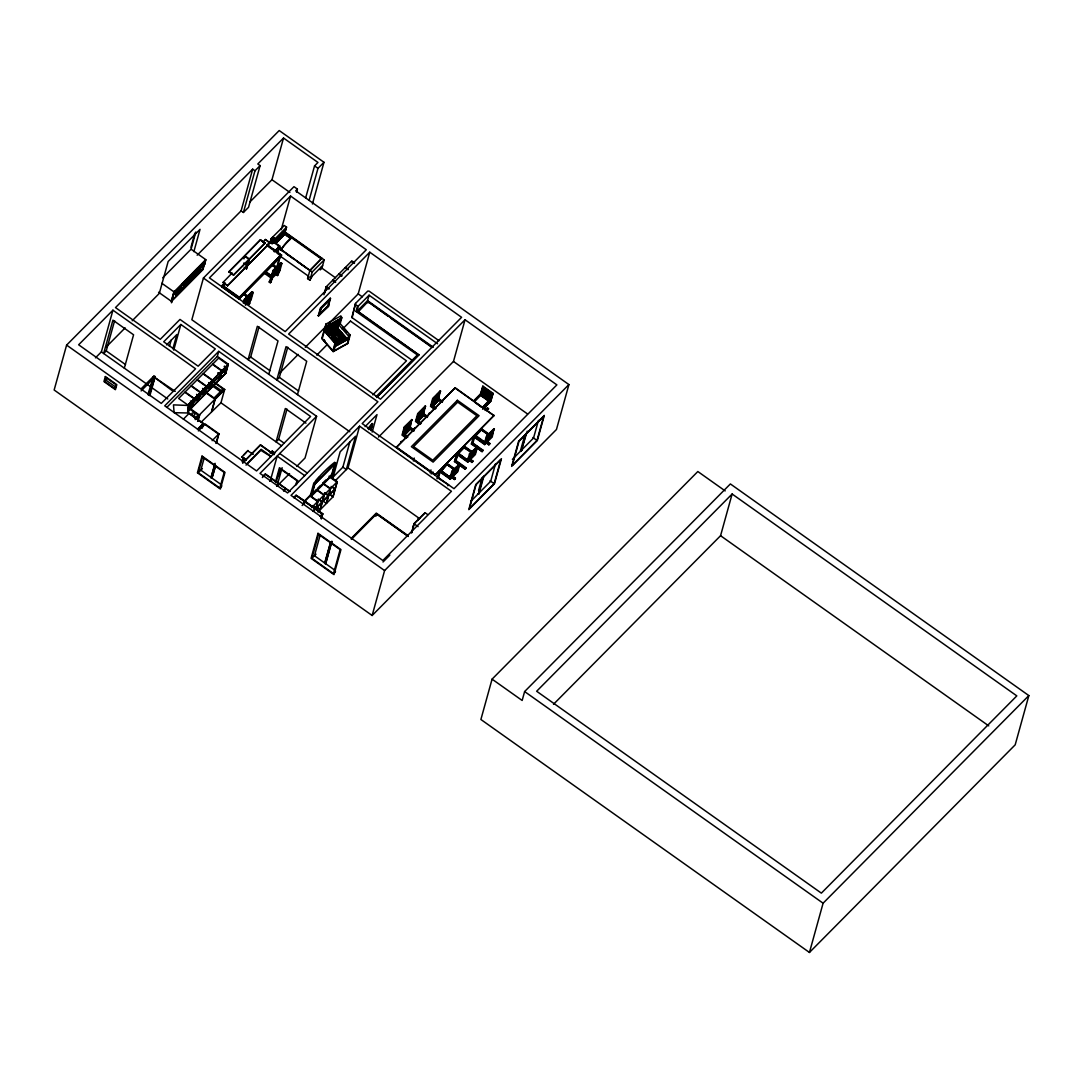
<?xml version="1.0" encoding="UTF-8"?>
<svg xmlns="http://www.w3.org/2000/svg" width="1083" height="1083" viewBox="0 0 1083 1083"><rect width="100%" height="100%" fill="white"/><g stroke="black" fill="none" stroke-linecap="round" stroke-linejoin="round"><path stroke-width="1.5" d="M336.813 344.665L346.695 338.817L337.666 328.65L328.839 333.198M153.624 378.184L152.865 377.046L141.223 388.756M409.902 429.193L404.798 434.554L407.601 437.18M421.111 423.548L418.363 420.745M433.254 406.139L438.29 400.548L433.281 405.827M458.826 453.236L459.043 454.088M253.138 292.41L245.083 300.505L244.325 299.477L251.906 291.72L253.124 292.491L251.202 299.409L245.435 305.23M281.878 263.413L273.837 271.454L273.106 270.398L280.646 262.709L281.864 263.494L279.942 270.412L271.86 278.561L263.805 272.848M327.58 330.829L325.509 331.98L335.5 343.365L333.212 351.623L321.705 338.532L326.037 323.979L327.215 325.739L325.509 331.98M349.24 335.134L347.575 339.277L336.326 345.518L337.206 342.282L336.515 342.269L333.794 351L347.453 343.419L349.308 335.256M333.212 351.623L347.833 343.501L350.175 335.04L340.197 323.668L341.835 317.617L340.847 315.925L325.685 324.237M175.256 391.383L154.503 377.358L173.199 391.383M154.964 377.046L154.246 377.953M474.733 401.373L474.557 401.766M482.598 407.398L488.487 400.967L488.325 401.712M418.282 421.233L423.913 415.358M441.512 471.186L448.822 476.371L441.255 470.712L446.616 464.837M458.799 453.723L458.894 453.141M475.748 435.583L484.372 441.729M312.418 203.997L323.979 162.288L279.211 130.542L66.605 345.098L54.15 390.002L372.146 615.482L556.459 429.491L568.913 384.573L295.7 190.838L297.405 189.105L293.967 186.669L203.414 278.047L191.853 319.742L349.809 431.751M95.453 357.837L101.369 351.88L112.93 310.185L195.576 368.789L161.286 403.39L78.639 344.787L112.93 310.185M124.328 368.152L133.575 334.796L112.916 320.148L103.657 353.505L106.229 350.906L114.608 320.73M104.767 381.541L105.877 377.534L115.989 384.695L114.879 388.702L104.767 381.541L106.486 379.808M106.797 377.574L106.053 380.241L116.165 387.403M158.565 292.22L171.29 301.236L173.903 291.814L161.854 283.286M171.601 300.925C180.008 270.479 166.592 321.719 173.537 294.481M175.094 292.275L176.055 292.952L175.094 292.275L180.414 286.751L181.308 287.645L180.414 286.751M147.951 394.415L153.854 375.679L155.153 376.613L149.874 395.674M175.866 294.806L176.895 295.226L201.804 270.087L200.842 269.41L175.866 294.806L176.827 295.483L176.353 294.535L200.91 269.762L176.353 294.535M148.425 395.227L149.779 390.34M150.686 387.078L152.04 382.191M149.332 395.078L155.153 376.613M190.946 247.262L194.859 233.156M162.734 277.817L191.082 249.198L195.847 231.979M197.729 267.948L182.052 284.166C180.875 285.587 183.311 285.844 174.377 291.909M180.942 286.751L182.052 284.166M182.77 284.531L183.731 285.208L182.77 284.531L196.483 270.533L197.39 271.427L196.429 270.75M193.857 251.649L200.044 229.339L168.149 261.517L159.309 293.398L132.207 320.744M169.422 346.398L171.182 340.035M172.874 348.834L176.84 334.539L166.552 344.922M173.74 350.134L180.861 324.467L215.3 348.888L198.148 366.189L163.709 341.781L180.861 324.467M196.483 270.533L197.038 271.454L183.69 284.924L183.135 284.518L197.241 270.709L197.972 268.11M205.404 260.204L198.121 267.948L197.174 270.384M198.839 268.313L199.854 268.774C210.725 255.236 199.827 270.344 198.839 268.313L204.159 262.79L205.053 263.683L204.159 262.79M200.842 269.41L201.804 270.087M203.13 267.88L204.389 263.359M172.089 300.695L202.941 269.559L205.784 259.636L191.082 249.198M173.104 294.657L204.917 262.966L205.635 260.367M241.103 210.86L252.664 169.165L254.965 170.803L243.404 212.485L241.103 210.86L197.147 255.222M191.691 407.75L194.168 398.842L184.841 392.236L178.654 398.476L187.982 405.083L228.323 364.172L217.345 356.388L218.739 351.339L310.577 416.454L256.576 470.956L164.738 405.841L218.739 351.339M277.329 253.246L281.214 256.319L238.923 299.003L221.771 286.846L224.167 284.233M267.081 244.663L281.526 255.222L239.221 297.906L222.069 285.75L224.492 283.11M222.99 282.446L227.62 285.722L222.99 282.446L232.168 272.984M225.399 283.326L222.8 286.548L238.856 297.933L280.321 256.075L280.565 255.25L267.19 245.76M188.009 405.462L173.483 404.866L174.092 412.677L188.686 413.002L203.563 423.561L202.291 428.137M228.865 271.847L244.46 256.116L249.104 259.406L233.495 275.136L228.865 271.847L260.475 239.749L265.118 243.039L249.442 259.054L247.723 265.254L245.408 263.616M191.975 407.465L194.439 398.571L185.112 391.951L191.028 385.981L200.355 392.601L197.891 401.495M305.65 197.972L314.544 165.902L317.969 162.45L283.529 138.028L257.808 163.98L260.11 165.604L248.548 207.3L243.404 212.485M198.162 401.224L200.626 392.317L191.312 385.71L197.052 379.916L206.379 386.523L203.983 395.16L201.316 393.278M233.495 275.136L265.118 243.039M204.254 394.889L206.65 386.252L197.323 379.632L203.076 373.838L212.39 380.444L209.994 389.095L207.327 387.2M197.702 419.73L198.5 416.874L196.51 419.392M197.607 421.382L199.299 415.046L224.655 389.46L215.016 382.61M197.959 421.179L199.61 415.195L189.66 408.21M243.946 258.864L244.799 255.764L260.475 239.749M244.149 267.257L246.464 268.909L247.303 265.863L243.824 263.399M227.701 285.465L247.384 265.606L249.104 259.406M262.939 242.118L265.362 239.492L269.992 242.782L247.655 265.525L246.464 268.909M238.856 297.933L280.565 255.25M249.753 202.128L271.968 179.724L283.529 138.028M238.923 299.003L281.296 256.048M239.221 297.906L222.15 285.479M207.611 386.929L210.264 388.811L212.661 380.174L203.347 373.567L212.471 364.362L221.785 370.968L219.389 379.605L216.735 377.723M219.673 379.334L221.054 374.325L226.97 368.355L224.303 366.46M222.069 370.697L212.742 364.078L218.658 358.107L227.972 364.727L222.069 370.697L221.135 374.055L227.037 368.085L224.384 366.203M211.51 411.73L214.976 399.221L204.998 392.154M211.781 411.459L215.179 399.207L224.587 389.718M243.296 302.956L244.149 299.856M244.108 302.523L244.988 299.368L246.64 297.703L245.042 303.186M225.508 373.621L227.972 364.727M198.243 472.757L202.589 457.08L224.167 472.391L219.822 488.067L198.243 472.757L202.359 468.614M187.576 411.906L225.778 373.351L228.323 364.172M221.433 390.57L221.027 392.06L212.958 386.333M246.653 299.287L245.34 304.025L244.406 303.362L245.719 298.624L246.653 299.287L245.922 300.018M246.261 303.105L248.373 297.541L247.059 302.292L246.261 303.105L245.327 302.441L246.125 301.629L247.059 302.292M223.044 389.027L214.082 398.002L206.014 392.276M204.294 457.622L200.815 470.171L221.054 484.507M247.073 300.681L247.993 301.345L250.092 295.808L249.171 295.145L251.107 293.182M265.362 239.492L269.924 243.039M247.993 301.345L250.092 295.808M250.674 294.766L249.794 297.933L250.728 298.597L249.699 299.625L252.041 293.845L250.728 298.597M201.424 421.896L220.959 402.795L224.655 389.46M248.711 304.553L249.645 303.606L248.562 302.82L247.614 303.768L248.711 304.553L249.943 300.126L251.202 299.409M249.645 303.606L250.877 299.179M279.184 248.034L310.022 270.601L321.637 258.458L284.91 232.412L286.575 227.119L284.274 225.494L270.953 238.761L270.574 240.142L279.468 246.477L274.351 251.649M270.736 240.155L272.754 237.136L275.109 238.802L273.092 241.82M272.131 243.702L270.858 242.24L271.779 241.319L273.173 242.308L272.131 243.702L270.736 242.7L272.28 237.597M272.334 238.355L272.726 236.974L275.272 238.788L274.879 240.169M270.736 242.7L271.779 241.319M216.031 443.448L218.604 434.134L204.836 424.374M271.833 242.362L272.483 240.047M216.37 443.096L218.956 433.796L205.174 424.022L198.351 430.912M273.525 242.998L274.229 240.48M274.852 238.95L273.918 242.294L285.37 230.733M215.382 466.651L211.889 478.32L210.982 477.657L215.084 463.307M290.582 238.219L290.826 237.394A11.534 9.26 15.5 0 1 285.33 233.495L276.003 243.066L278.886 240.48M210.982 477.657L214.908 464.377M276.991 242.226L277.221 241.387M211.889 478.32L215.558 465.541M277.952 241.36L278.182 240.534M281.214 229.704L290.555 196.037L366.311 249.753L285.195 331.615L209.425 277.898L290.555 196.037M265.308 271.346L270.073 274.933L265.254 271.522M280.037 238.747L279.793 239.587L280.917 237.827M270.303 282.758L272.347 277.505L271.116 281.932L270.303 282.758L269.207 281.986L271.251 276.734M281.783 236.893L281.553 237.732L285.222 233.4M273.647 272.632L271.535 274.906L273.593 272.808M272.889 270.858L271.17 277.045L264.374 272.226M277.993 252.42L279.766 246.017L271.413 240.101L268.043 243.661M282.379 236.784L282.609 235.945M283.191 235.81L283.421 234.97M271.86 278.561L273.823 271.508M283.963 234.821L284.193 233.982M284.342 234.321L284.721 233.359M274.432 243.404L284.748 232.994L286.305 227.403M284.545 234.158L284.924 233.305M268.76 374.285L278.006 340.928L257.348 326.281L248.102 359.624L250.674 357.038L259.04 326.849M273.336 275.772L275.393 270.29L274.08 275.028L273.336 275.772L272.415 275.109L273.146 274.365L274.08 275.028M284.924 234.199L285.086 233.332M296.525 192.314L297.405 189.105M276.179 267.894L274.987 274.107L277.113 268.543L271.806 264.739M276.801 267.379L279.698 256.901M277.762 265.321L280.253 256.346M275.799 273.295L277.911 266.147M277.167 271.819L276.355 274.771L277.451 275.556L279.942 270.412M277.519 271.549L278.832 266.811L276.734 272.347L277.519 271.549L276.585 270.899M277.505 269.965L279.847 264.184L275.38 268.706L276.314 269.356M279.752 265.89L278.439 270.628L280.781 264.848L279.752 265.89L278.818 265.227M277.451 275.556L279.617 270.181M309.088 200.423L317.982 168.352L323.979 162.288M246.152 460.397L241.739 456.66L245.8 459.544M242.226 461.927L243.418 457.649L241.59 457.161M242.944 458.109L244.257 458.231L243.201 462.048L245.719 459.409M243.77 461.372L244.555 458.772M247.777 450.907L253.327 454.264M242.741 463.023L260.543 444.856L273.999 454.4M297.459 394.632L306.706 361.275L286.047 346.628L276.801 379.984L279.373 377.385L287.74 347.21M312.324 275.962L309.9 280.267L307.599 278.642L309.914 270.303L278.629 248.115M309.9 280.267L312.202 271.982L324.196 259.866L285.181 232.141M321.908 258.241L309.9 270.344L312.202 271.982M320.893 267.311L320.189 269.884L321.908 268.151L324.196 259.866M271.535 452.139L272.239 451.083L274.947 453.005M305.975 423.169L285.316 408.508L276.057 441.864L278.629 439.278L287.009 409.09M270.94 478.551L277.167 456.092L304.716 475.64M318.294 315.695L320.378 308.168L330.234 298.218L328.609 306.069L318.294 315.695L328.609 306.069M323.952 294.766L326.145 286.86L351.867 260.908L354.628 262.858M324.67 292.924L326.349 286.86L329.083 288.782M319.038 314.733L320.852 308.222L330.044 299.571L321.218 308.479L319.404 315.004L327.865 305.826L329.679 299.314M318.754 316.019L320.839 308.493L330.694 298.556M275.475 481.989L279.441 467.694L297.811 480.717L296.932 483.898M276.084 482.761L279.996 468.682L296.986 480.73L295.686 485.414M278.927 476.209L280.7 469.86M277.789 483.289L282.135 467.653M319.404 315.004L328.244 306.083L330.234 298.218M326.105 330.965L327.486 326.024L341.375 318.307L337.3 327.824L328.095 332.941M328.826 333.28L337.057 328.704M327.743 333.361L337.598 327.892L338.789 324.183M337.923 328.921L346.628 338.722M339.588 323.573L340.861 316.561M336.231 342.756L335.744 346.154L347.968 339.358L348.929 335.906M252.664 169.165L115.502 307.586L160.27 339.331L179.995 319.431L316.602 416.305L305.04 458.001L296.715 466.394M336.61 343.744L345.599 338.749L337.395 329.408L328.379 334.444M350.499 321.137L406.477 360.829L372.769 394.835M439.062 340.766L369.086 291.137L367.746 291.097L355.522 303.416L351.84 317.481L412.542 360.598M328.799 323.546L358.202 293.886L369.763 252.204L461.602 317.319L380.471 399.18L288.633 334.065L369.763 252.204M352.137 317.766L355.522 303.416M376.139 396.581L417.388 354.953L355.982 311.417L357.498 305.961L355.752 304.729M347.453 343.419L349.579 334.945M355.982 311.417L356.849 311.444L358.419 305.947L369.073 295.199L437.573 343.771M376.667 397.502L418.864 354.913L359.272 312.662A1.611 1.3 15.5 0 1 358.947 310.78L366.893 302.523A1.652 1.327 15.5 0 1 369.168 302.468L432.239 347.196M359.272 312.662L359.366 312.324A1.611 1.3 15.5 0 1 359.042 310.442M310.279 495.784L313.704 483.451A159.851 128.322 15.5 0 1 334.661 462.306L335.581 462.955L332.156 475.288L311.2 496.434L314.557 483.857L333.699 464.539M311.633 495.757L314.882 484.087L335.148 463.632L331.899 475.302L311.322 495.527L331.588 475.085L334.823 463.402M315.451 482.869L316.155 480.31L319.566 476.872M358.947 310.78L366.893 302.523M356.916 311.39L367.557 300.641L369.073 295.199M388.269 316.412L369.168 302.468M315.925 508.279L317.779 501.578L309.982 496.041L303.985 502.092M313.596 506.154L316.195 508.008L318.064 501.294L310.252 495.757M318.226 499.453L322.125 502.214L320.054 509.714L316.141 506.952M324.494 493.117L328.406 495.879L322.409 501.943L320.324 509.443L317.725 507.602M319.878 499.832L322.477 501.673L324.331 494.972L316.534 489.435M321.231 517.633L321.922 515.142M321.177 518.662L322.734 513.748L315.654 508.739L313.136 511.393M321.353 518.798L322.734 513.748M332.657 478.808L340.143 451.814L355.576 436.232L346.316 469.589L342.878 467.152L349.917 441.742M328.406 495.879L326.321 503.392L322.423 500.617M326.592 503.108L328.677 495.608L335.026 489.205L331.114 486.429M326.145 493.496L328.758 495.337L330.613 488.636L322.802 483.099L325.983 479.891M311.89 558.327L318.551 534.312L340.13 549.623L333.469 573.638L311.89 558.327L316.006 554.171M320.23 534.921L314.463 555.728L334.688 570.078M317.942 512.029L333.144 496.691L337.3 481.691L329.273 475.992M335.635 480.378L348.036 467.856L359.597 426.174L451.435 491.289L382.854 560.493L291.016 495.378L359.597 426.174M330.735 542.069L324.968 562.889L325.536 563.877L324.616 563.228L330.559 542.245M325.536 563.877L331.75 541.473M325.712 563.715L331.926 541.297M368.369 428.597L371.103 426.54L368.829 428.936M370.237 429.653L371.713 424.36M371.943 424.522L370.833 430.493L372.701 423.751L368.017 428.489M372.159 432.076L377.006 414.613L365.133 426.594M418.864 354.913L359.366 312.324M375.869 516.266L376.518 513.965L408.25 536.478M396.324 447.401L455.198 387.755L493.97 415.642L435.204 474.963L396.324 447.401L455.198 387.755M406.694 437.816L402.659 434.96L410.213 427.338L411.77 419.568L404.216 427.189L402.023 435.095L406.03 437.938M402.659 434.96L404.771 427.135L406.071 426.688L404.771 427.135M403.593 433.511L405.57 426.323M404.406 432.699L407.438 424.455L406.26 430.817L405.408 431.684L407.438 424.455M411.77 419.568L409.672 427.392L408.887 428.164L410.836 421.016L407.194 429.883L408.372 423.507L409.685 423.033L408.372 423.507M407.194 429.883L409.184 422.681M410.836 421.016L409.171 427.027L413.584 430.303M404.839 435.082L410.538 428.976M413.706 431.102L410.078 429.247M420.204 424.184L416.17 421.328L423.724 413.706L425.281 405.935L417.727 413.557L415.534 421.463L419.541 424.306M416.617 419.527L419.08 412.691L417.916 419.067L416.617 419.527L417.916 419.067M416.17 421.328L418.228 413.909L425.781 406.287M417.117 419.879L419.581 413.043M422.695 409.049L420.705 416.251L421.531 415.412L422.695 409.049L418.918 418.052L420.082 411.689L421.449 411.174L420.082 411.689M418.918 418.052L420.949 410.823M423.182 413.747L421.91 414.18L423.575 408.169L424.847 407.736L423.575 408.169M422.397 414.532L424.346 407.384M423.101 413.841L425.281 405.935M418.485 420.651L423.318 415.642M427.216 417.456L424.604 415.439L423.263 415.818M413.381 460.979L414.207 458.014M372.146 615.482L384.6 570.579L568.913 384.573M435.163 409.076L431.142 406.22L438.696 398.598L440.253 390.828L432.699 398.449L430.506 406.355L434.513 409.198M431.576 404.419L434.053 397.583L432.889 403.959L431.576 404.419L432.889 403.959M431.142 406.22L433.2 398.801L440.754 391.18M432.076 404.771L434.053 397.583M433.809 401.089L435.921 395.715L433.89 402.944L437.667 393.941L436.503 400.317L435.677 401.143L437.667 393.941M433.39 402.592L435.921 395.715M436.869 399.072L439.319 392.276L438.141 398.652L436.869 399.072L437.654 398.3L442.067 401.576M437.37 399.424L439.319 392.276M438.06 398.734L440.253 390.828M442.175 402.362L438.967 400.412M378.468 437.153L453.479 361.451L465.04 319.756L556.879 384.885L454.007 488.69L362.169 423.575L465.04 319.756M412.609 528.057L413.368 525.972L413.178 528.463M411.526 532.958L414.085 523.658L424.712 513.247M411.851 532.511L414.085 523.658L425.05 512.706L427.731 514.601M430.168 472.878L430.98 469.914M435.204 474.963L494.065 415.317M436.963 478.686L439.156 470.807L449.892 478.429L451.949 471.01L460.004 463.727L457.811 471.633L450.257 479.268L439.59 471.687L437.694 478.524L438.493 477.711M440.009 472.242L438.344 478.28L448.673 484.94L447.861 485.753M441.363 471.01L446.467 464.959M453.736 469.453L447.631 464.905L453.791 469.277M465.23 469.223L455.212 461.439L456.024 460.627L466.191 467.842L465.23 469.223L454.494 461.602L456.674 453.709L464.228 446.088L472.296 451.801M453.276 470.171L450.839 476.967L452.112 476.547L451.34 477.319L453.276 470.171L452.112 476.547M454.494 461.602L457.351 453.384M450.257 479.268L452.45 471.362L460.004 463.727M455.212 461.439L457.919 453.791L455.862 461.182M456.769 466.651L454.237 473.542L455.591 473.027L456.769 466.651L452.978 475.654L454.156 469.291L455.469 468.817L454.156 469.291M452.978 475.654L454.968 468.465M459.124 454.17L466.583 459.409L458.854 453.547M454.738 473.894L457.27 467.003M456.512 470.157L458.569 464.837L456.593 472.012L458.569 464.837M450.636 476.804L454.454 479.512L455.429 478.117L452.884 476.317M454.454 479.512L455.429 478.117M457.459 470.794L459.517 463.375M471.267 452.369L464.052 447.807M465.108 447.996L471.322 452.18M473.623 400.9L480.5 393.955L482.923 386.157L493.049 393.332L490.856 401.238L484.02 408.142M482.923 386.157L480.744 394.063L473.907 400.967M481.691 393.955L483.356 387.944L484.805 388.337C483.397 398.422 479.904 394.686 483.735 387.565M481.624 395.782L487.986 400.507L480.974 395.728M482.774 394.726L484.805 388.337M484.115 395.674L485.78 389.663L487.296 390.097C485.942 400.277 482.26 396.351 486.145 389.284M471.389 444.03L473.569 436.151L484.318 443.759L486.375 436.341L493.929 428.719L492.237 436.977L484.683 444.599L474.002 437.031L472.107 443.868L482.138 451.652L471.389 444.03L472.188 443.218L481.664 449.932M474.936 402.348L481.637 407.316L482.828 407.127M467.924 459.03L466.638 459.233L469.846 457.107M485.265 396.486L487.296 390.097M457.107 454.603L467.788 462.17L475.342 454.549L477.535 446.643L469.481 453.912L467.423 461.331L456.674 453.709M467.788 462.17L470.807 453.087M472.757 443.624L474.435 437.586M482.91 407.059L488.433 401.427M480.96 430.235L475.87 435.488L481.326 430.086M486.511 397.38L488.176 391.356L489.651 391.762C488.243 401.874 484.71 398.084 488.555 390.99M468.858 460.234L472.499 451.367L471.335 457.743L470.509 458.569L472.499 451.367M476.033 436.598L475.911 435.312M487.607 398.151L489.651 391.762M471.768 456.444L473.433 450.433L471.768 456.444L473.122 455.929L472.256 456.796M488.771 398.991L490.45 392.967L491.858 393.332C490.409 403.377 487.039 399.749 490.816 392.601M473.122 455.929L475.288 448.552L476.601 448.091L475.288 448.552M468.154 459.706L471.971 462.414L472.946 461.033L469.129 458.326M474.124 454.914L476.1 447.739M487.35 408.25L488.433 409.022L487.35 408.25L485.184 410.443M489.814 399.722L491.858 393.332M471.971 462.414L472.946 461.033M474.923 454.102L477.034 446.291M488.162 434.797L481.962 430.195M482.598 409.225L490.613 401.13L493.049 393.332M483.235 441.715L476.073 436.422M485.265 442.311L487.702 435.515L485.753 442.663L486.037 441.526M472.107 443.868L472.919 443.055L483.099 450.271L482.138 451.652M484.683 444.599L486.876 436.693L494.43 429.071M485.753 442.663L487.702 435.515M486.903 440.646L488.582 434.635L487.404 440.998M488.23 440.172L491.195 431.995L488.663 438.872M490.829 433.214L489.164 439.238L491.682 432.347L490.328 432.862M492.995 430.168L491.019 437.356L491.777 432.496M486.321 443.042L488.866 444.856L489.841 443.461L487.296 441.661M491.019 437.356L493.496 430.533M488.866 444.856L489.841 443.461M492.291 434.662L493.929 428.719M478.551 490.613L482.097 477.806M478.348 494.295L479.038 493.604L477.657 493.807L478.348 494.295L483.235 476.696M479.038 493.604L483.911 475.992M495.567 463.646L490.694 481.258L470.699 501.429M494.132 483.695L500.793 459.679L476.1 484.602L469.44 508.604L494.132 483.695L490.003 480.771M512.313 465.352L518.974 441.336L543.652 416.427L536.992 440.443L512.313 465.352L511.636 464.878M527.231 431.156L521.221 451.056L520.517 450.555L524.524 436.151M521.221 451.056L526.108 433.444M538.441 420.394L533.553 437.992L512.394 459.354M492.075 679.149L480.893 719.491L809.448 952.458L1015.191 744.833L1028.85 695.584L730.375 483.939L524.619 691.563L522.155 700.471L492.075 679.149L697.831 471.525L725.177 490.91M553.521 704.261L720.561 535.706L732.122 494.01L1016.815 695.882L821.361 893.137L536.654 691.252L732.122 494.01M809.448 952.458L823.094 903.208L1028.85 695.584M350.12 335.243L349.105 335.405M188.144 410.091L188.036 410.457A1.57 1.259 15.5 0 1 187.833 410.728M194.805 416.711L194.805 417.05M335.5 343.365L336.299 342.404M458.799 453.317L463.984 447.861M152.865 377.046L153.177 378.021M153.827 378.102L141.115 390.922M254.965 170.803L260.11 165.604M106.296 346.898L125.141 327.878M173.835 292.072L205.784 259.636M176.055 292.952L181.375 287.428M183.731 285.208L197.444 271.21M199.8 268.99L205.12 263.48M176.773 295.131L200.829 270.019M171.29 301.236L203.171 269.058M222.069 285.75L224.398 283.394M221.771 286.846L225.305 283.272M223.274 286.264L222.732 286.819L238.774 298.204L281.594 254.952M247.723 265.254L269.992 242.782M227.62 285.722L247.303 265.863M286.575 227.119L273.471 240.453L273.119 241.942L285.79 229.244M275.272 238.788L273.498 240.561L270.953 238.761M272.266 243.228L273.173 242.308M274.175 251.662L279.766 246.017M273.728 270.371L274.459 269.626M269.207 281.986L270.033 281.16L271.116 281.932M166.85 407.343L217.345 356.388M307.599 278.642L309.318 276.91M310.618 277.695L322.612 265.592M187.982 405.083L221.785 370.968M187.968 407.817L193.126 402.605M193.397 402.334L199.313 396.364L196.646 394.483M199.583 396.094L205.323 390.286L202.67 388.404M205.608 390.015L211.347 384.221M211.618 383.937L220.742 374.732L218.076 372.85M187.887 408.088L193.045 402.876L190.391 400.994M193.316 402.605L199.231 396.635L196.578 394.74M205.526 390.286L211.266 384.492L208.613 382.597M211.551 384.208L220.675 375.002L218.008 373.121M187.643 411.648L225.589 373.364M183.365 419.189L188.97 413.53L203.117 423.561L197.512 429.22M194.778 418.444L198.135 415.006L189.444 408.832M214.718 398.422L219.971 393.115M195.224 419.622L199.61 415.195M197.783 429.382L203.563 423.561M212.133 440.673L218.956 433.796M279.428 373.378L298.231 354.398M305.284 347.277L325.279 327.107M316.791 355.143L327.283 344.502M342.39 329.259L350.526 321.042M242.064 456.688L247.912 450.42M243.661 455.077L246.586 452.139M243.282 461.737L243.919 461.101L243.066 460.505L243.824 461.426M242.822 462.752L260.543 444.856M219.822 488.067L221.88 485.983M246.87 463.768L261.193 449.323L271.116 456.363M246.044 465.121L260.786 450.257L270.885 456.593M270.168 453.154L272.239 451.083M316.602 416.305L260.015 473.393L287.564 492.941L377.899 401.779L203.414 278.047M263.101 475.979L265.2 473.853L290 491.425M262.357 477.535L265.497 474.381L289.743 491.56M269.829 481.042L271.928 478.93M270.195 481.299L272.293 479.2M276.625 485.861L278.724 483.749M276.991 486.118L289.581 473.596M283.421 490.68L285.519 488.568M283.787 490.937L285.885 488.826M376.762 397.163L418.959 354.574M293.737 497.435L296.025 495.121L322.68 514.032L320.392 516.334M296.173 495.391L305.42 501.483L302.888 504.123M294.102 497.896L296.309 495.648L322.233 514.032L320.013 516.266M372.241 423.426L369.208 427.284M368.992 429.058L371.794 427.027L369.452 429.382M314.625 484.101L335.581 462.955M368.599 429.558L371.753 427.162M303.551 501.943L311.728 493.686M313.258 492.738L316.25 489.706L324.061 495.242L322.206 501.943L316.195 508.008M317.536 488.419L320.527 485.387M302.143 505.504L305.785 501.74L315.207 508.888M332.197 477.928L342.878 467.152M311.579 507.643L337.3 481.691M312.757 511.122L314.977 508.888M322.477 501.673L328.474 495.608L330.342 488.907L322.531 483.37M328.758 495.337L335.094 488.934L332.495 487.093M322.125 502.214L316.128 508.265L312.026 505.517M412.271 419.92L404.216 427.189M407.939 424.807L406.572 425.321M423.196 409.401L421.883 409.875M434.554 397.948L433.254 398.409M437.342 395.133L438.168 394.293M439.82 392.628L438.547 393.061M406.694 429.531L408.02 429.058M418.417 417.7L419.771 417.185M421.91 414.18L422.681 413.395L427.095 416.671M474.692 401.549L480.256 395.796M351.352 538.265L376.275 513.112L407.249 535.07M351.88 538.359L376.37 513.653L408.02 536.099M351.312 539.402L376.518 513.965M485.333 409.888L487.512 407.695M486.416 410.647L488.582 408.453M431.224 473.934L433.119 472.039M333.469 573.638L335.527 571.553M453.777 470.523L452.504 470.956M459.07 465.189L457.771 465.649M477.535 446.643L469.481 453.912M488.203 435.867L486.93 436.3M489.069 434.987L489.895 434.161M473 451.719L471.674 452.193M473.934 450.785L474.286 449.567M452.315 474.192L449.905 476.561L452.274 474.368M467.883 459.206L469.792 457.283M452.491 475.302L453.804 474.828M456.092 471.66L457.405 471.2M490.518 437.004L491.831 436.544M482.287 451.083L483.099 450.271M465.392 468.655L466.191 467.842M383.016 562.009L389.894 555.065M520.517 450.555L521.911 450.366M446.413 465.135L447.577 465.081M358.365 305.988L357.566 306.015M275.217 243.052L276.233 242.226M324.981 340.658L323.763 340.428L324.304 339.669M271.386 274.865L270.236 274.838M326.308 331.032L327.174 330.802L337.192 342.418M327.188 325.942L341.808 317.82M329.056 333.442L337.503 328.88M329.313 333.618L337.409 329.11L346.019 338.884L336.542 344.15M329.097 334.539L337.314 329.977L344.895 338.613L336.691 343.176M329.936 334.701L337.206 330.653L344.056 338.451L336.786 342.499L331.899 336.921M330.708 334.837L337.111 331.29L343.284 338.302L336.881 341.862M336.596 344.421L346.33 339.02L337.612 328.934M339.493 323.6L340.197 323.668M332.968 349.755L332.982 350.865L333.97 350.31M484.507 441.688L483.289 441.539M446.656 464.973L447.387 464.986M449.959 476.385L448.863 476.195M482.531 407.262L481.583 407.073M423.994 415.52L424.807 415.764M314.544 165.902L317.982 168.352M271.968 179.724L289.878 192.422M351.515 261.45L354.249 263.386M345.518 267.515L348.252 269.45M345.247 267.785L347.968 269.721M720.561 535.706L988.752 725.881M284.748 232.994L321.489 259.054M339.236 273.837L341.971 275.772M338.965 274.121L341.7 276.057M321.692 268.002L335.473 277.776M358.202 293.886L362.304 296.81M367.557 300.641L433.322 347.277M453.479 361.451L527.502 413.936M391.017 318.361L432.144 347.521M332.968 280.172L335.689 282.108M482.558 386.536L492.67 393.711M332.698 280.456L335.419 282.392M483.356 387.944L484.439 388.716M485.78 389.663L486.93 390.476M488.176 391.356L489.272 392.141M490.45 392.967L491.479 393.711M271.643 241.793L273.051 242.782M279.021 248.616L283.069 251.486M285.763 253.395L293.845 259.135M296.552 261.044L305.988 267.731M482.057 393.589L483.14 394.347M484.48 395.295L485.631 396.121M486.876 397.001L487.986 397.786M489.15 398.612L490.193 399.343M480.5 393.955L490.613 401.13M275.623 250.051L278.006 251.743M274.365 249.428L277.952 251.973M260.407 240.02L265.051 243.309M267.014 244.934L281.526 255.222M326.145 286.86L328.907 288.823M279.739 255.805L308.317 276.07M532.863 437.505L536.992 440.443M280.497 262.844L281.431 263.507M455.104 388.08L493.97 415.642M272.456 264.076L276.531 266.973M278.534 268.936L279.468 269.586M271.765 264.915L276.449 268.246M273.471 269.938L274.405 270.601M277.289 273.823L278.385 274.608M244.799 255.764L249.442 259.054M481.136 428.516L489.191 434.229M438.696 398.598L442.73 401.455M481.569 429.409L488.243 434.134M482.057 430.249L488.216 434.621M439.82 400.48L442.23 402.186M245.327 263.873L247.655 265.525M243.905 263.142L247.384 265.606M486.998 442.121L489.692 444.03M486.484 442.487L489.029 444.287M433.674 406.518L436.083 408.44M228.933 271.589L233.576 274.879M251.757 291.855L252.691 292.505M423.724 413.706L427.758 416.562M424.861 415.588L427.257 417.28M464.661 446.968L471.335 451.706M248.386 295.943L249.307 296.607M243.716 293.073L247.79 295.97M243.066 293.737L247.763 297.067M243.025 293.926L247.723 297.256M247.858 299.896L248.779 300.546M244.731 298.935L245.665 299.598M470.103 459.693L472.797 461.588M469.589 460.045L472.134 461.859M223.03 285.722L239.086 297.094M410.213 427.338L414.248 430.195M411.35 429.22L413.747 430.926M455.293 460.789L466.042 468.397M446.71 463.186L454.765 468.898M448.47 465.013L455.144 469.738M405.191 435.258L407.655 437.004M452.586 476.777L455.266 478.686M452.058 477.143L454.603 478.943M396.419 447.062L435.285 474.625M250.674 357.038L269.951 370.711M279.373 377.385L298.651 391.058M222.922 371.469L225.778 373.351M348.036 467.856L419.311 518.405M414.072 523.793L418.079 526.636M215.016 383.192L224.316 389.799M213.337 384.966L221.406 390.692M331.236 474.638L332.156 475.288M278.629 439.278L284.139 443.177M329.151 476.696L336.948 482.233L332.941 496.704L329.042 493.943M202.589 388.675L205.256 390.557L199.516 396.351L196.849 394.469M220.959 402.795L281.566 445.776M279.739 453.506L307.288 473.041M272.104 451.57L274.283 453.127M260.462 445.14L273.931 454.684M330.464 494.796L333.144 496.691M195.292 399.343L197.959 401.238M313.704 483.451L314.882 484.087M324.575 492.846L328.677 495.608M152.879 376.667L154.179 377.601M189.376 405.313L192.043 407.208M189.105 405.597L191.772 407.479M318.294 499.182L322.409 501.943M106.229 350.906L125.52 364.578M101.369 351.88L167.743 398.937M311.945 505.775L315.857 508.55M66.605 345.098L384.6 570.579M524.619 691.563L823.094 903.208M211.32 477.319L212.241 477.969M488.04 400.331L488.406 401.035M342.918 327.364L347.359 332.427M338.505 324.602L348.496 335.987M337.598 327.892L347.575 339.277M433.444 406.531L433.295 405.854M188.049 404.825L188.604 413.273M366.799 302.861A1.652 1.327 15.5 0 1 369.073 302.807M188.131 409.821A1.57 1.259 15.5 0 1 188.131 410.146M418.052 520.341A2.396 1.922 15.5 0 1 419.663 518.473A2.87 2.301 15.5 0 0 417.686 520.287M417.74 520.327A2.87 2.301 15.5 0 1 419.811 518.243M417.97 520.368A2.396 1.922 15.5 0 1 419.595 518.743M279.035 247.817A19.914 15.988 15.5 0 1 280.659 249.28L280.89 248.44A19.914 15.988 15.5 0 0 278.087 246.085M289.31 237.664A11.534 9.26 15.5 0 1 288.687 237.326M287.523 236.595A11.534 9.26 15.5 0 1 285.519 234.821M328.325 330.112L327.635 332.752L336.745 327.702L337.706 324.629A2.504 0.948 -41.3 0 1 339.155 323.154L340.522 319.214L328.041 326.145L327.242 329.868A2.491 0.934 -41.3 0 1 328.325 330.112M329.042 329.598L328.474 331.845L336.19 327.567L339.683 320.121L328.596 326.281L328.135 329.097A3.398 1.273 -41.3 0 1 329.042 329.598M329.692 329.137L329.246 331.032L335.676 327.445L338.911 320.947L329.097 326.389L328.569 328.515A4.224 1.584 -41.3 0 1 329.692 329.137M330.342 328.663L330.004 330.207L335.175 327.337L338.153 321.773L329.598 326.511L329.205 327.919L330.342 328.663M331.398 327.905L331.249 328.866L334.363 327.147C341.741 318.835 328.609 326.308 331.154 327.296L331.398 327.905M331.885 327.567L331.804 328.271L333.984 327.052L335.865 323.966L331.1 326.619L331.885 327.567M332.291 327.283L333.672 326.985L335.053 324.67L331.831 326.47L332.291 327.283M332.86 326.863L333.97 325.631L332.86 326.863M326.782 325.374L324.981 331.899L334.972 343.284L332.901 350.757L322.247 338.613L326.132 324.643L326.782 325.374M105.335 376.546L103.941 381.541L115.421 389.69L116.815 384.682L105.335 376.546M175.595 292.044C183.812 282.487 181.132 289.96 175.595 292.044M202.047 456.092L197.417 472.77L220.377 489.056L225.007 472.378L202.047 456.092M281.485 248.806L281.255 249.645L281.851 248.765A75.296 60.445 15.5 0 1 290.271 239.302L291.341 237.746L290.501 238.477A75.296 60.445 15.5 0 0 282.081 247.926L281.485 248.806M317.996 533.323L311.065 558.341L334.024 574.626L340.955 549.609L317.996 533.323M400.629 442.284L401.455 441.458L400.629 442.284M414.139 428.651L414.965 427.826L414.139 428.651M429.112 413.544L429.924 412.718L429.112 413.544M475.735 484.615L468.79 509.633L494.511 483.681L501.443 458.664L475.735 484.615M518.595 441.363L511.65 466.38L537.371 440.415L544.316 415.412L518.595 441.363M457.364 400.277L411.378 446.683L433.119 462.103L479.106 415.696L457.364 400.277M457.689 402.131L413.598 446.629L432.794 460.248L476.886 415.75L457.689 402.131M337.016 331.94L331.506 334.999L336.975 341.213L342.485 338.153L337.016 331.94M336.948 332.44L332.129 335.107L337.043 340.712L341.876 338.031L336.948 332.44M336.881 332.914L332.725 335.229L337.111 340.238L341.28 337.923L336.881 332.914M336.827 333.32L333.212 335.324L337.179 339.832L340.779 337.828L336.827 333.32M336.732 333.943L333.984 335.473L337.26 339.209L340.008 337.679L336.732 333.943M336.61 334.728L334.945 335.649L337.382 338.424L339.047 337.503L336.61 334.728M192.111 414.83A1.57 1.259 15.5 0 0 194.764 414.762A1.57 1.259 15.5 0 0 193.099 412.867A1.57 1.259 15.5 0 0 192.111 414.83"/></g></svg>
